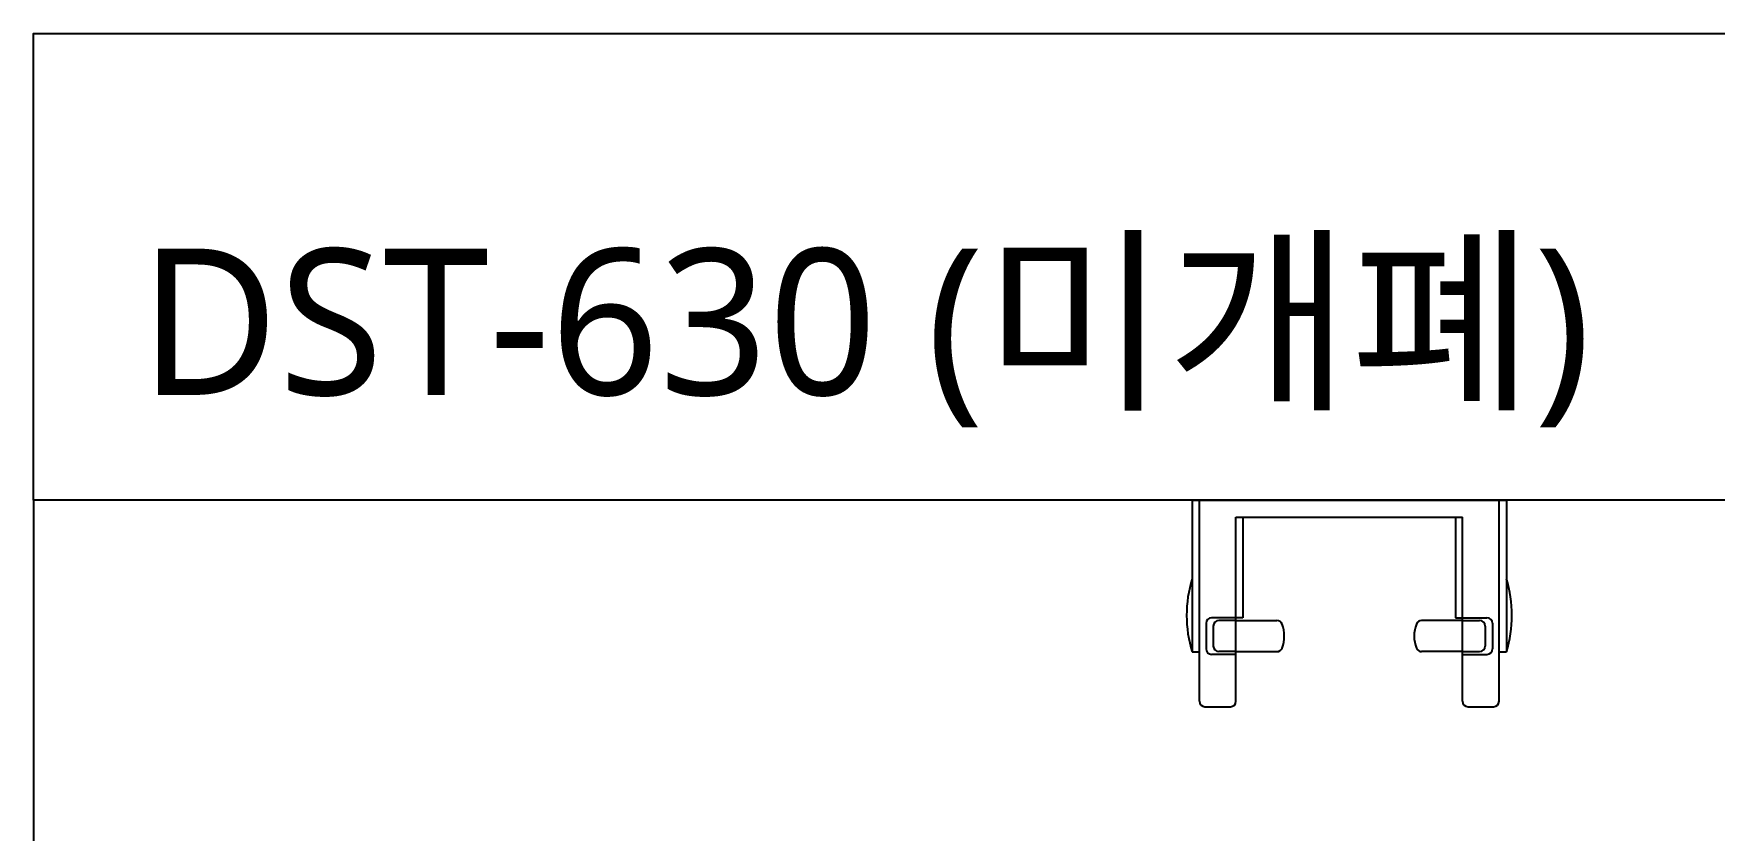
# Model space of a CAD drawing. Extents: x -7692 to 9871, y -72 to 2456.
# Drawn here: x -7555 to -6636, y 2020 to 2456 of the extents above; entities that cross this region are included whole.
import ezdxf

# ---------------------------------------------------------------- set-up
doc = ezdxf.new("R2010")
doc.units = 0
doc.header["$LTSCALE"] = 20
doc.header["$MEASUREMENT"] = 0
doc.layers.get('0').update_dxf_attribs({"linetype": 'CONTINUOUS'})
for name, color, linetype in [('3', 3, 'CONTINUOUS'), ('4', 4, 'CONTINUOUS'), ('6', 6, 'CONTINUOUS')]:
    doc.layers.add(name, color=color, linetype=linetype)
doc.styles.add('GHS', font='romans', dxfattribs={"bigfont": 'ghs'})

msp = doc.modelspace()

# ---------------------------------------------------------------- linework, layer by layer
at = {"layer": '3', "color": 7}
msp.add_lwpolyline([(-7555.38, 2200.76), (-7555.38, 2456.13), (-4920.24, 2456.13), (-4920.24, 275.72), (-5627.88, 275.72)], dxfattribs=at)
at = {"layer": '4'}
for p, q in [((-6921.38, 2200.76), (-6749.38, 2200.76)), ((-6921.38, 2200.76), (-6921.38, 2117.76)), ((-6917.38, 2090.76), (-6917.38, 2200.76)), ((-6753.38, 2090.76), (-6753.38, 2200.76)), ((-6749.38, 2200.76), (-6749.38, 2117.76)), ((-6897.38, 2191.45), (-6773.38, 2191.45)), ((-6897.38, 2090.76), (-6897.38, 2191.45)), ((-6893.61, 2191.45), (-6893.61, 2136.45)), ((-6777.16, 2191.45), (-6777.16, 2136.45)), ((-6773.38, 2090.76), (-6773.38, 2191.45)), ((-6897.38, 2136.45), (-6910.76, 2136.45)), ((-6897.38, 2134.95), (-6906.76, 2134.95)), ((-6893.61, 2136.45), (-6897.38, 2136.45)), ((-6897.38, 2134.95), (-6874.93, 2134.95)), ((-6773.38, 2134.95), (-6795.84, 2134.95)), ((-6777.16, 2136.45), (-6773.38, 2136.45)), ((-6773.38, 2136.45), (-6760.01, 2136.45)), ((-6773.38, 2134.95), (-6764.01, 2134.95)), ((-6913.76, 2133.45), (-6913.76, 2119.45)), ((-6909.76, 2131.95), (-6909.76, 2120.95)), ((-6761.01, 2131.95), (-6761.01, 2120.95)), ((-6757.01, 2133.45), (-6757.01, 2119.45)), ((-6921.38, 2117.76), (-6917.38, 2117.76)), ((-6897.38, 2116.45), (-6910.76, 2116.45)), ((-6897.38, 2117.95), (-6906.76, 2117.95)), ((-6897.38, 2117.95), (-6874.93, 2117.95)), ((-6773.38, 2117.95), (-6795.84, 2117.95)), ((-6773.38, 2117.95), (-6764.01, 2117.95)), ((-6773.38, 2116.45), (-6760.01, 2116.45)), ((-6753.38, 2117.76), (-6749.38, 2117.76)), ((-6914.38, 2087.76), (-6900.38, 2087.76)), ((-6770.38, 2087.76), (-6756.38, 2087.76))]:
    msp.add_line(p, q, dxfattribs=at)
for centre, radius, start, end in [((-6856.21, 2137.76), 68.18, 162.94091, 197.05909), ((-6814.56, 2137.76), 68.18, 342.94091, 17.05909), ((-6910.76, 2133.45), 3, 90, 180), ((-6906.76, 2131.95), 3, 90, 180), ((-6874.93, 2131.95), 3, 20.74303, 90), ((-6795.84, 2131.95), 3, 90, 159.25697), ((-6764.01, 2131.95), 3, 0, 90), ((-6760.01, 2133.45), 3, 0, 90), ((-6889.45, 2126.45), 18.53, 339.25697, 20.74303), ((-6781.32, 2126.45), 18.53, 159.25697, 200.74303), ((-6910.76, 2119.45), 3, 180, 270), ((-6906.76, 2120.95), 3, 180, 270), ((-6874.93, 2120.95), 3, 270, 339.25697), ((-6795.84, 2120.95), 3, 200.74303, 270), ((-6764.01, 2120.95), 3, 270, 0), ((-6760.01, 2119.45), 3, 270, 0), ((-6914.38, 2090.76), 3, 180, 270), ((-6900.38, 2090.76), 3, 270, 0), ((-6770.38, 2090.76), 3, 180, 270), ((-6756.38, 2090.76), 3, 270, 0)]:
    msp.add_arc(centre, radius, start, end, dxfattribs=at)
at = {"layer": '6'}
msp.add_lwpolyline([(-6555.38, 2200.76), (-7555.38, 2200.76), (-7555.38, 275.72), (-5627.88, 275.72), (-5627.88, 1300.72)], dxfattribs=at)

# ---------------------------------------------------------------- texts
at = {"insert": (-7497.36, 2338.42), "char_height": 80, "width": 1333.0235, "attachment_point": 1, "style": 'GHS'}
msp.add_mtext('{\\fNanumGothic|b0|i0|c0|p50;DST-6\\fNanumGothic|b0|i0|c129|p50;30 (미개폐)}', dxfattribs=at)

doc.saveas('drawing.dxf')
